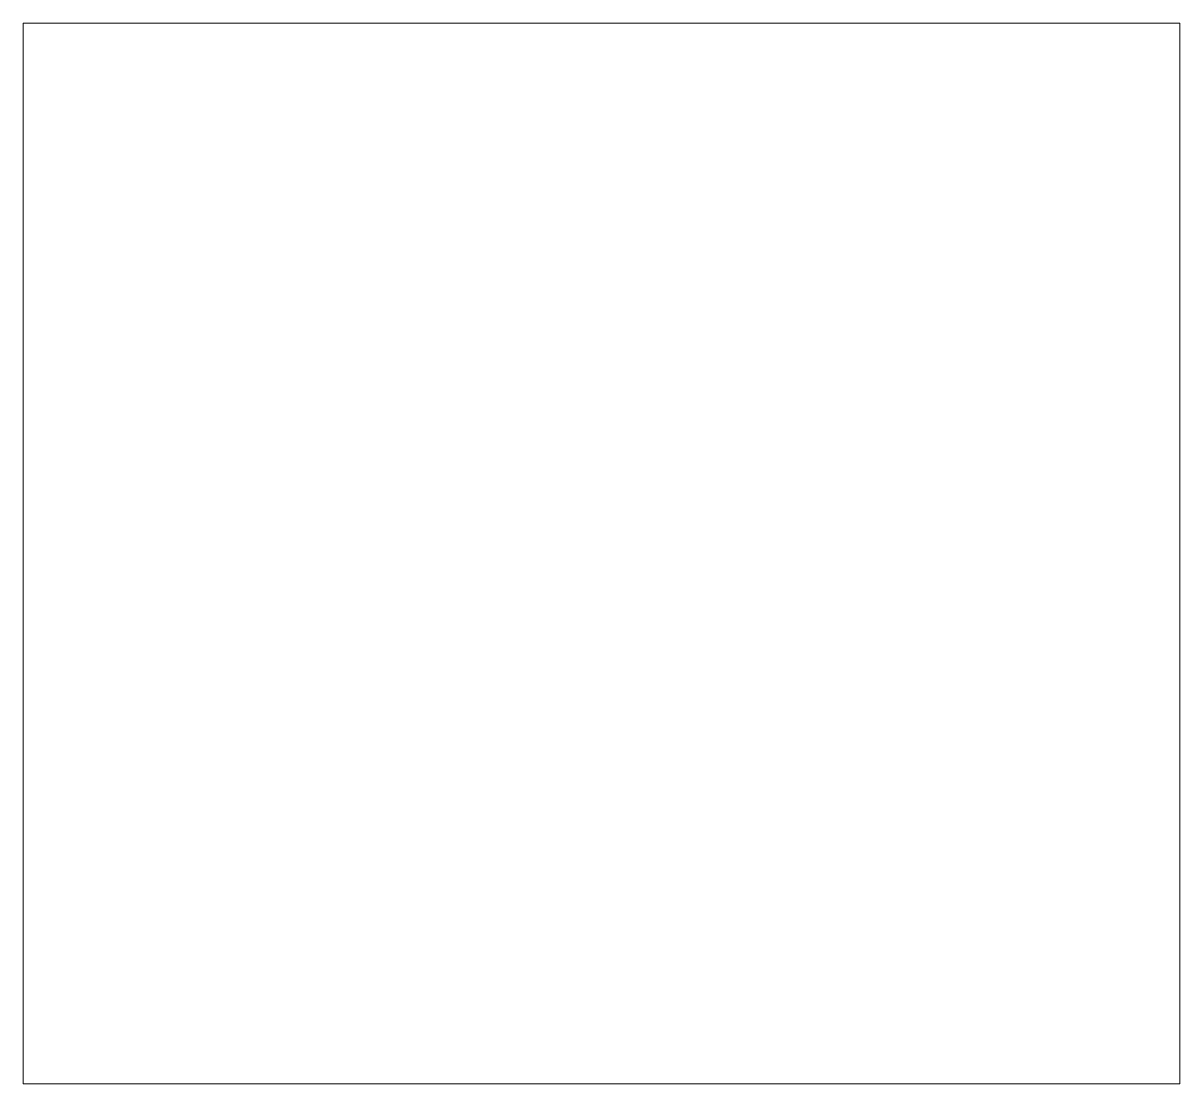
# Model space of a CAD drawing. Header units: centimetres. Extents: x -6.4 to 5.6, y -7.2 to 3.8.
import ezdxf

# ---------------------------------------------------------------- set-up
doc = ezdxf.new("R2010")
doc.units = ezdxf.units.CM
doc.header["$MEASUREMENT"] = 0
doc.layers.add('layer 1', color=7, linetype='Continuous')

msp = doc.modelspace()

# ---------------------------------------------------------------- linework, layer by layer
at = {"layer": 'layer 1', "color": 250, "lineweight": 20}
msp.add_lwpolyline([(-6.41813, -7.24565), (5.58187, -7.24565), (5.58187, 3.75435), (-6.41813, 3.75435), (-6.41813, -7.24565)], close=True, dxfattribs=at)

doc.saveas('drawing.dxf')
